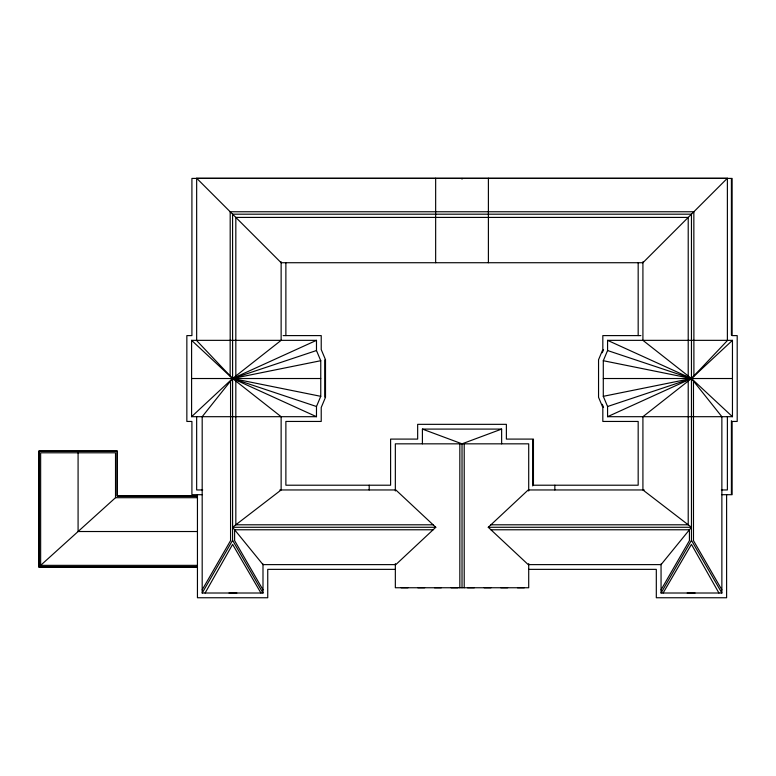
<?xml version="1.0" encoding="UTF-8"?>
<svg xmlns="http://www.w3.org/2000/svg" width="776" height="776" viewBox="0 0 776 776"><rect width="100%" height="100%" fill="white"/><g stroke="black" fill="none" stroke-linecap="round" stroke-linejoin="round"><path stroke-width="1.16" d="M316.482 406.508L320.76 396.323L320.76 360.714L316.482 350.529L316.482 340.344L191.594 340.344L191.594 416.693L316.482 416.693L316.482 406.508L232.587 378.523L191.594 340.344M602.263 352.77L603.553 349.714M603.292 360.714L607.569 350.529L607.569 340.344L732.457 340.344L732.457 416.693L607.569 416.693L607.569 406.508L603.292 396.323L603.292 360.714L691.455 378.523L732.457 416.693M205.116 593.01L232.606 544.374L260.93 593.01M202.187 589.847L230.559 540.62L230.559 381.065M661.055 589.847L689.428 540.62L689.428 529.775L490.936 529.775M262.996 563.909L262.996 593.01L202.187 593.01L232.587 540.329L232.587 214.186L691.455 214.186L691.455 540.329L661.055 593.01L721.864 593.01L721.864 416.693L691.455 378.523L642.916 340.344L642.916 261.755M663.111 593.01L691.435 544.374L718.925 593.01M732.457 340.344L691.455 378.523L642.916 416.693L642.916 489.957L691.455 527.282L661.055 564.618L528.213 564.618L488.269 527.282L528.213 489.957L644.206 489.957M727.607 340.344L691.455 378.523L607.569 416.693M727.384 340.344L727.384 178.247L642.916 262.725L281.135 262.725L196.658 178.247L196.658 340.344M279.835 489.957L395.838 489.957L435.782 527.282L395.838 564.618L262.996 564.618L232.587 527.282L281.135 489.957L281.135 416.693L232.587 378.523L196.444 340.344M191.594 416.693L232.587 378.523L281.135 340.344L281.135 261.755M115.517 497.697L115.517 452.796L40.643 452.796L40.643 565.355L115.517 497.697L197.376 497.697M316.482 340.344L232.587 378.523L202.187 416.693L202.187 593.01M422.406 443.833L422.406 429.089L462.021 443.833L501.635 429.089L501.635 443.833M316.482 350.529L232.587 378.523L316.482 416.693M607.569 406.508L691.455 378.523L607.569 340.344M320.76 360.714L232.587 378.523L320.76 396.323M603.292 396.323L691.455 378.523L607.569 350.529M196.658 178.247L727.384 178.247M230.171 211.761L693.88 211.761M283.143 335.601L321.225 335.601L321.225 349.569L325.503 359.754L325.503 397.283L321.225 407.468L321.225 421.446L285.878 421.446L285.878 485.213L390.6 485.213L390.6 439.09L417.663 439.09L417.663 424.336L506.379 424.336L506.379 439.09L533.452 439.09L533.452 485.213L638.173 485.213L638.173 421.446L602.826 421.446L602.826 407.468L598.548 397.283L598.548 359.754L602.826 349.569L602.826 335.601L640.898 335.601M191.594 378.523L320.76 378.523M603.292 378.523L732.457 378.523M422.406 429.089L501.635 429.089M202.691 489.957L196.658 489.957L196.658 416.693M721.35 489.957L727.384 489.957L727.384 416.693M202.187 494.7L191.914 494.7L191.914 421.446L186.851 421.446L186.851 335.601L191.914 335.601L191.914 178.412L732.127 178.412L732.127 335.601L737.2 335.601L737.2 421.446L732.127 421.446L732.127 494.7L721.864 494.7M197.337 495.845L117.36 495.845L117.36 450.953L38.8 450.953L38.8 567.198L197.346 567.198M197.395 496.136L117.079 496.136L117.079 451.234L39.081 451.234L39.081 566.917L197.356 566.917M433.115 524.799L235.826 524.799L235.826 381.065M490.936 524.799L688.215 524.799L688.215 381.065M232.587 527.282L435.782 527.282M488.269 527.282L691.455 527.282M433.115 529.775L234.614 529.775L234.614 540.62L262.996 589.847M197.366 531.521L78.085 531.521L78.085 452.796M40.643 565.355L197.366 565.355M395.343 569.361L267.739 569.361L267.739 597.753L197.444 597.753L197.444 494.7M528.708 569.361L656.312 569.361L656.312 597.753L726.608 597.753L726.608 494.7M721.864 589.847L693.482 540.62L693.482 381.065M691.455 540.329L721.864 593.01M232.587 540.329L262.996 593.01M602.263 404.267L603.553 407.322M731.409 179.14L731.409 335.116M731.409 420.718L731.409 493.982M695.015 593.01L691.494 593.01M693.851 211.761L693.899 375.943M690.727 593.01L687.206 593.01M688.215 375.972L688.215 217.416L235.826 217.416L235.826 375.972M661.055 563.909L661.055 593.01M638.173 262.56L638.173 335.601M554.85 485.213L554.85 489.957M532.724 439.817L532.724 485.941M528.708 491.004L528.708 443.833L395.343 443.833L395.343 491.004M528.708 563.57L528.708 587.752L395.343 587.752L395.343 563.57M524.304 587.752L517.476 587.752M507.649 587.752L500.821 587.752M490.985 587.752L484.156 587.752M488.395 178.247L488.395 262.725M474.33 587.752L467.501 587.752M464.213 443.833L464.213 587.752M462.021 178.412L462.021 179.14M462.021 443.833L462.021 587.752M459.829 443.833L459.829 587.752M457.976 587.752L451.147 587.752M441.311 587.752L434.482 587.752M435.656 178.247L435.656 262.725M424.656 587.752L417.827 587.752M407.992 587.752L401.163 587.752M369.192 485.213L369.192 489.957M324.775 359.899L324.775 397.137M285.878 262.56L285.878 335.601M236.845 593.01L233.324 593.01M232.548 593.01L229.036 593.01M230.191 211.761L230.191 340.344M230.152 340.344L230.152 375.943"/></g></svg>
